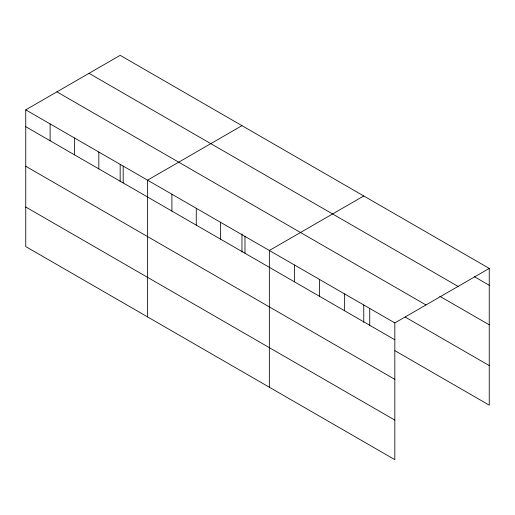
<?xml version="1.0" encoding="UTF-8"?>
<svg xmlns="http://www.w3.org/2000/svg" width="515" height="515" viewBox="0 0 515 515"><rect width="100%" height="100%" fill="white"/><g stroke="black" fill="none" stroke-linecap="round" stroke-linejoin="round"><path stroke-width="0.77" d="M25.75 109.849L394.831 322.931L394.831 459.663L25.75 246.582L25.75 109.849L120.169 55.337L489.25 268.418L489.25 405.151L394.966 350.715M241.966 125.654L147.548 180.166L147.548 316.899M363.764 195.97L269.345 250.483L269.345 387.216M394.831 322.931L489.25 268.418M474.328 276.652L489.25 285.265M89.011 73.323L458.093 286.411M439.733 296.241L489.25 324.83M56.908 91.857L425.989 304.944M405.138 317.028L489.25 365.592M25.75 126.69L394.831 339.778M25.75 166.255L394.831 379.343M25.75 207.017L394.831 420.105M369.731 308.446L369.731 325.287M363.764 305.009L363.764 322.416M344.638 293.956L344.638 310.796M319.538 279.465L319.538 296.305M294.438 264.974L294.438 281.821M244.986 236.417L244.986 253.264M241.966 233.9L241.966 252.099M220.626 222.358L220.626 239.198M196.267 208.292L196.267 225.139M171.907 194.232L171.907 211.073M123.188 166.1L123.188 182.947M120.169 164.375L120.169 181.782M98.829 152.041L98.829 168.881M74.469 137.975L74.469 154.815M50.11 123.909L50.11 140.756"/></g></svg>
